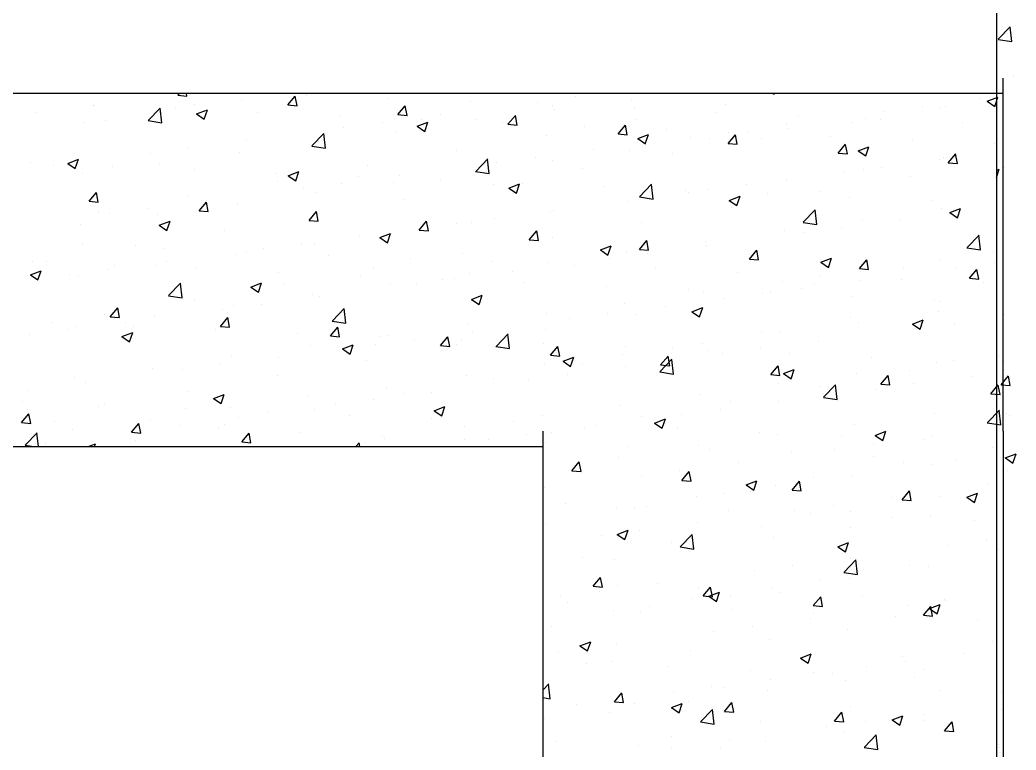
# Model space of a CAD drawing. Header units: millimetres. Extents: x 331487 to 517269, y 198509 to 399936.
# Drawn here: x 419309 to 419959, y 384481 to 384957 of the extents above; entities that cross this region are included whole.
import ezdxf

# ---------------------------------------------------------------- set-up
doc = ezdxf.new("R2010")
doc.units = ezdxf.units.MM
doc.header["$MEASUREMENT"] = 0
doc.layers.add('9th_Column', color=2, linetype='Continuous', lineweight=25)
doc.layers.add('COLUMN', color=6, linetype='Continuous')

msp = doc.modelspace()

# ---------------------------------------------------------------- linework, layer by layer
at = {"layer": '9th_Column'}
for p, q in [((419950.13, 384689.03), (419950.13, 384919.03)), ((419950.13, 384909.03), (414920.13, 384909.03)), ((419650.13, 384689.03), (419650.24, 382169.03)), ((419950.13, 384689.03), (419950.24, 381939.23)), ((415150.13, 384679.03), (419650.13, 384679.03))]:
    msp.add_line(p, q, dxfattribs=at)
at = {"layer": 'COLUMN'}
msp.add_line((419945.71, 399936.48), (419945.71, 381283.05), dxfattribs=at)
at = {"layer": 'COLUMN', "color": 2, "linetype": 'Continuous'}
for p, q in [((419946.92, 384944.31), (419954.71, 384952.43)), ((419949.3, 384950.76), (419949.3, 384950.76)), ((419955.72, 384942.84), (419954.62, 384952.33)), ((419946.83, 384944.21), (419955.72, 384942.84)), ((419956.7, 384920.14), (419956.7, 384920.14)), ((419412.24, 384907.81), (419413.27, 384909.03)), ((419412.24, 384907.81), (419418.22, 384907.28)), ((419418.22, 384907.28), (419417.89, 384909.03)), ((419496.31, 384907.99), (419496.31, 384907.99)), ((419800.27, 384909.03), (419800.94, 384908.58)), ((419800.93, 384908.58), (419801.08, 384909.03)), ((419357.25, 384901.33), (419357.25, 384901.33)), ((419357.5, 384901.36), (419357.5, 384901.36)), ((419423.17, 384901.57), (419423.17, 384901.57)), ((419453.58, 384904.16), (419453.58, 384904.16)), ((419483.97, 384901.53), (419488.79, 384907.28)), ((419483.97, 384901.53), (419489.95, 384901.01)), ((419489.94, 384901), (419488.79, 384907.27)), ((419549.69, 384905.74), (419549.69, 384905.74)), ((419555.7, 384895.26), (419560.52, 384901)), ((419561.67, 384894.73), (419560.51, 384900.99)), ((419603.07, 384903.48), (419603.07, 384903.48)), ((419646.47, 384903.43), (419646.47, 384903.43)), ((419656.46, 384901.23), (419656.46, 384901.23)), ((419671.51, 384906.72), (419671.51, 384906.72)), ((419708.02, 384905.26), (419708.02, 384905.26)), ((419768.95, 384901.96), (419768.95, 384901.96)), ((419935.2, 384905.46), (419935.2, 384905.46)), ((419939.68, 384903.92), (419946.68, 384906.61)), ((419939.68, 384903.92), (419944.65, 384900.57)), ((419944.65, 384900.57), (419946.67, 384906.61)), ((419319.63, 384896.38), (419319.63, 384896.38)), ((419392.98, 384891.4), (419400.77, 384899.52)), ((419401.78, 384889.93), (419400.68, 384899.43)), ((419401.65, 384896.67), (419401.65, 384896.67)), ((419410.63, 384899.07), (419410.63, 384899.07)), ((419424.51, 384895.7), (419431.52, 384898.38)), ((419424.52, 384895.7), (419429.49, 384892.34)), ((419429.48, 384892.34), (419431.51, 384898.38)), ((419464.01, 384896.82), (419464.01, 384896.82)), ((419517.39, 384894.56), (419517.39, 384894.56)), ((419555.7, 384895.26), (419561.67, 384894.73)), ((419583.32, 384895.11), (419583.32, 384895.11)), ((419627.42, 384888.98), (419632.24, 384894.73)), ((419633.4, 384888.45), (419632.24, 384894.72)), ((419657.51, 384898.86), (419657.51, 384898.86)), ((419709.84, 384898.97), (419709.84, 384898.97)), ((419763.22, 384896.71), (419763.22, 384896.71)), ((419816.6, 384894.46), (419816.6, 384894.46)), ((419872.29, 384897.18), (419872.29, 384897.18)), ((419897.32, 384900.48), (419897.32, 384900.48)), ((419909.55, 384900.03), (419909.55, 384900.03)), ((419912.53, 384900.41), (419912.53, 384900.41)), ((419351.14, 384890.26), (419351.14, 384890.26)), ((419364.85, 384891.55), (419364.85, 384891.55)), ((419392.89, 384891.31), (419401.78, 384889.93)), ((419545.44, 384890.13), (419545.44, 384890.13)), ((419568.23, 384887.69), (419575.23, 384890.38)), ((419570.78, 384892.3), (419570.78, 384892.3)), ((419573.2, 384884.33), (419575.22, 384890.37)), ((419606.16, 384891.81), (419606.16, 384891.81)), ((419624.16, 384890.05), (419624.16, 384890.05)), ((419627.42, 384888.98), (419633.4, 384888.46)), ((419699.15, 384882.71), (419703.97, 384888.45)), ((419705.12, 384882.18), (419703.97, 384888.44)), ((419710.63, 384891.95), (419710.63, 384891.95)), ((419809.13, 384888.87), (419809.13, 384888.87)), ((419851.23, 384890.02), (419851.23, 384890.02)), ((419860.59, 384892.91), (419860.59, 384892.91)), ((419869.98, 384892.2), (419869.98, 384892.2)), ((419923.37, 384889.95), (419923.37, 384889.95)), ((419499.7, 384874.85), (419507.49, 384882.97)), ((419508.5, 384873.38), (419507.4, 384882.87)), ((419520.41, 384886.83), (419520.41, 384886.83)), ((419554.22, 384884.32), (419554.22, 384884.32)), ((419568.23, 384887.69), (419573.2, 384884.33)), ((419652.31, 384881.94), (419652.31, 384881.94)), ((419677.54, 384887.79), (419677.54, 384887.79)), ((419699.15, 384882.71), (419705.13, 384882.18)), ((419711.94, 384879.68), (419718.94, 384882.37)), ((419716.91, 384876.32), (419718.94, 384882.37)), ((419730.92, 384885.54), (419730.92, 384885.54)), ((419770.87, 384876.43), (419775.69, 384882.18)), ((419771.26, 384883.88), (419771.26, 384883.88)), ((419776.85, 384875.9), (419775.69, 384882.17)), ((419784.3, 384883.28), (419784.3, 384883.28)), ((419810.08, 384886.51), (419810.08, 384886.51)), ((419457.25, 384878.52), (419457.25, 384878.52)), ((419503.71, 384877.92), (419503.71, 384877.92)), ((419711.94, 384879.68), (419716.92, 384876.32)), ((419746.23, 384880.58), (419746.23, 384880.58)), ((419758.74, 384879.47), (419758.74, 384879.47)), ((419770.87, 384876.43), (419776.85, 384875.91)), ((419792.91, 384880.01), (419792.91, 384880.01)), ((419837.69, 384881.03), (419837.69, 384881.03)), ((419842.6, 384870.16), (419847.42, 384875.9)), ((419848.57, 384869.62), (419847.42, 384875.89)), ((419891.07, 384878.77), (419891.07, 384878.77)), ((419944.45, 384876.52), (419944.45, 384876.52)), ((419394.35, 384870.24), (419394.35, 384870.24)), ((419419.38, 384873.53), (419419.38, 384873.53)), ((419452.37, 384870.87), (419452.37, 384870.87)), ((419499.61, 384874.75), (419508.51, 384873.38)), ((419594, 384871.93), (419594, 384871.93)), ((419683.07, 384872.27), (419683.07, 384872.27)), ((419706.8, 384871.97), (419706.8, 384871.97)), ((419734.59, 384869.99), (419734.59, 384869.99)), ((419842.6, 384870.16), (419848.58, 384869.63)), ((419855.65, 384871.67), (419862.66, 384874.36)), ((419855.65, 384871.67), (419860.63, 384868.31)), ((419860.62, 384868.31), (419862.65, 384874.36)), ((419914.33, 384863.88), (419919.15, 384869.63)), ((419920.3, 384863.35), (419919.14, 384869.62)), ((419316.27, 384863.93), (419316.27, 384863.93)), ((419331.19, 384861.92), (419331.19, 384861.92)), ((419340.49, 384863.44), (419347.49, 384866.13)), ((419340.49, 384863.44), (419345.47, 384860.09)), ((419345.46, 384860.09), (419347.49, 384866.13)), ((419400.43, 384863.38), (419400.43, 384863.38)), ((419535.68, 384861.92), (419535.68, 384861.92)), ((419606.43, 384858.3), (419614.22, 384866.42)), ((419615.23, 384856.82), (419614.12, 384866.32)), ((419620.16, 384863.99), (419620.16, 384863.99)), ((419645.2, 384867.28), (419645.2, 384867.28)), ((419656.29, 384865.57), (419656.29, 384865.57)), ((419908.89, 384866.02), (419908.89, 384866.02)), ((419911.32, 384867.12), (419911.32, 384867.12)), ((419914.33, 384863.88), (419920.3, 384863.36)), ((419947.74, 384865.03), (419947.74, 384865.03)), ((419349.92, 384856.97), (419349.92, 384856.97)), ((419369.65, 384861.67), (419369.65, 384861.67)), ((419423.03, 384859.42), (419423.03, 384859.42)), ((419476.41, 384857.16), (419476.41, 384857.16)), ((419484.21, 384855.43), (419491.21, 384858.12)), ((419484.21, 384855.43), (419489.18, 384852.08)), ((419489.17, 384852.08), (419491.2, 384858.12)), ((419557.01, 384855.67), (419557.01, 384855.67)), ((419604.95, 384858.53), (419604.95, 384858.53)), ((419606.34, 384858.2), (419615.23, 384856.82)), ((419676.28, 384859.98), (419676.28, 384859.98)), ((419845.98, 384857.74), (419845.98, 384857.74)), ((419859.38, 384859.62), (419859.38, 384859.62)), ((419871.02, 384861.03), (419871.02, 384861.03)), ((419945.71, 384858.96), (419947.49, 384859.65)), ((419945.71, 384854.35), (419947.48, 384859.65)), ((419950.88, 384861.01), (419950.88, 384861.01)), ((419477.36, 384851.91), (419477.36, 384851.91)), ((419519.14, 384850.69), (419519.14, 384850.69)), ((419529.8, 384854.91), (419529.8, 384854.91)), ((419553.01, 384851.03), (419553.01, 384851.03)), ((419583.18, 384852.65), (419583.18, 384852.65)), ((419617.96, 384849.97), (419617.96, 384849.97)), ((419627.92, 384847.43), (419634.92, 384850.11)), ((419632.89, 384844.07), (419634.92, 384850.11)), ((419636.56, 384850.4), (419636.56, 384850.4)), ((419713.15, 384841.75), (419720.94, 384849.86)), ((419721.95, 384840.27), (419720.85, 384849.77)), ((419782.83, 384849.42), (419782.83, 384849.42)), ((419808.87, 384853.22), (419808.87, 384853.22)), ((419889.42, 384855.02), (419889.42, 384855.02)), ((419354.39, 384838.86), (419359.21, 384844.61)), ((419360.37, 384838.33), (419359.21, 384844.6)), ((419494.1, 384847.39), (419494.1, 384847.39)), ((419502.5, 384844.63), (419502.5, 384844.63)), ((419627.92, 384847.43), (419632.89, 384844.07)), ((419689.94, 384848.14), (419689.94, 384848.14)), ((419743.32, 384845.88), (419743.32, 384845.88)), ((419744.95, 384844.44), (419744.95, 384844.44)), ((419757.52, 384846.18), (419757.52, 384846.18)), ((419796.71, 384843.63), (419796.71, 384843.63)), ((419831.1, 384845.01), (419831.1, 384845.01)), ((419354.39, 384838.86), (419360.37, 384838.34)), ((419419.04, 384841.9), (419419.04, 384841.9)), ((419426.12, 384832.59), (419430.94, 384838.33)), ((419432.09, 384832.06), (419430.94, 384838.32)), ((419430.95, 384839.08), (419430.95, 384839.08)), ((419451.15, 384837.58), (419451.15, 384837.58)), ((419559.64, 384839.96), (419559.64, 384839.96)), ((419705.58, 384838.68), (419705.58, 384838.68)), ((419713.06, 384841.65), (419721.95, 384840.27)), ((419719.92, 384841.14), (419719.92, 384841.14)), ((419771.63, 384839.42), (419778.63, 384842.1)), ((419771.63, 384839.42), (419776.61, 384836.06)), ((419776.6, 384836.06), (419778.63, 384842.1)), ((419850.09, 384841.37), (419850.09, 384841.37)), ((419903.47, 384839.12), (419903.47, 384839.12)), ((419360.72, 384831.89), (419360.72, 384831.89)), ((419368.04, 384830.79), (419368.04, 384830.79)), ((419393.07, 384834.09), (419393.07, 384834.09)), ((419399.21, 384830.09), (419399.21, 384830.09)), ((419426.12, 384832.59), (419432.1, 384832.06)), ((419497.84, 384826.31), (419502.67, 384832.06)), ((419501.32, 384829.95), (419501.32, 384829.95)), ((419503.82, 384825.78), (419502.66, 384832.05)), ((419655.07, 384832.28), (419655.07, 384832.28)), ((419656.76, 384832.83), (419656.76, 384832.83)), ((419772.79, 384835), (419772.79, 384835)), ((419819.87, 384825.19), (419827.66, 384833.31)), ((419828.68, 384823.72), (419827.57, 384833.22)), ((419910.1, 384833.83), (419910.1, 384833.83)), ((419915.34, 384831.41), (419922.35, 384834.1)), ((419915.34, 384831.41), (419920.32, 384828.05)), ((419920.31, 384828.05), (419922.34, 384834.09)), ((419945.74, 384834.89), (419945.74, 384834.89)), ((419348.7, 384823.69), (419348.7, 384823.69)), ((419400.18, 384823.18), (419407.19, 384825.87)), ((419400.18, 384823.18), (419405.16, 384819.83)), ((419405.15, 384819.82), (419407.18, 384825.87)), ((419497.84, 384826.31), (419503.82, 384825.79)), ((419569.57, 384820.04), (419574.39, 384825.78)), ((419575.54, 384819.51), (419574.39, 384825.77)), ((419593.86, 384824.55), (419593.86, 384824.55)), ((419603.73, 384825.24), (419603.73, 384825.24)), ((419618.89, 384827.84), (419618.89, 384827.84)), ((419714.47, 384824.99), (419714.47, 384824.99)), ((419819.78, 384825.1), (419828.68, 384823.72)), ((419858.16, 384826.33), (419858.16, 384826.33)), ((419882.58, 384826.58), (419882.58, 384826.58)), ((419443, 384819.94), (419443, 384819.94)), ((419543.9, 384815.17), (419550.9, 384817.86)), ((419548.87, 384811.82), (419550.89, 384817.86)), ((419551.79, 384817.74), (419551.79, 384817.74)), ((419569.57, 384820.04), (419575.55, 384819.51)), ((419641.3, 384813.76), (419646.12, 384819.51)), ((419647.27, 384813.23), (419646.11, 384819.5)), ((419807.65, 384819.93), (419807.65, 384819.93)), ((419819.68, 384818.3), (419819.68, 384818.3)), ((419844.71, 384821.59), (419844.71, 384821.59)), ((419926.6, 384808.64), (419934.39, 384816.76)), ((419935.4, 384807.17), (419934.3, 384816.67)), ((419350.18, 384810.57), (419350.18, 384810.57)), ((419384.68, 384809.93), (419384.68, 384809.93)), ((419492.83, 384811.25), (419492.83, 384811.25)), ((419501.28, 384811.34), (419501.28, 384811.34)), ((419530.7, 384816.23), (419530.7, 384816.23)), ((419543.9, 384815.17), (419548.87, 384811.82)), ((419641.3, 384813.76), (419647.27, 384813.24)), ((419656.15, 384814.98), (419656.15, 384814.98)), ((419713.02, 384807.49), (419717.84, 384813.23)), ((419719, 384806.96), (419717.84, 384813.22)), ((419756.31, 384812.89), (419756.31, 384812.89)), ((419756.52, 384809.98), (419756.52, 384809.98)), ((419403.56, 384808.32), (419403.56, 384808.32)), ((419449.94, 384804.3), (419449.94, 384804.3)), ((419456.94, 384806.06), (419456.94, 384806.06)), ((419467.8, 384807.95), (419467.8, 384807.95)), ((419510.32, 384803.81), (419510.32, 384803.81)), ((419597.83, 384804.97), (419597.83, 384804.97)), ((419687.61, 384807.16), (419694.61, 384809.85)), ((419687.61, 384807.16), (419692.58, 384803.81)), ((419692.58, 384803.81), (419694.61, 384809.85)), ((419704.37, 384805.39), (419704.37, 384805.39)), ((419713.02, 384807.49), (419719, 384806.96)), ((419718.65, 384805), (419718.65, 384805)), ((419784.75, 384801.21), (419789.57, 384806.96)), ((419790.72, 384800.68), (419789.57, 384806.95)), ((419926.51, 384808.55), (419935.4, 384807.17)), ((419943.61, 384805.36), (419943.61, 384805.36)), ((419317.88, 384799.4), (419317.88, 384799.4)), ((419326.36, 384799.92), (419326.36, 384799.92)), ((419371.26, 384797.14), (419371.26, 384797.14)), ((419404.64, 384799.64), (419404.64, 384799.64)), ((419563.7, 384801.55), (419563.7, 384801.55)), ((419617.09, 384799.3), (419617.09, 384799.3)), ((419653.86, 384798.99), (419653.86, 384798.99)), ((419670.47, 384797.04), (419670.47, 384797.04)), ((419693.61, 384801.7), (419693.61, 384801.7)), ((419784.75, 384801.21), (419790.73, 384800.69)), ((419831.32, 384799.16), (419838.32, 384801.84)), ((419831.32, 384799.16), (419836.3, 384795.8)), ((419836.29, 384795.8), (419838.32, 384801.84)), ((419856.47, 384794.94), (419861.3, 384800.68)), ((419862.45, 384794.41), (419861.29, 384800.67)), ((419908.88, 384800.54), (419908.88, 384800.54)), ((419944.46, 384798.75), (419944.46, 384798.75)), ((419316.16, 384790.93), (419323.16, 384793.62)), ((419316.16, 384790.93), (419321.14, 384787.57)), ((419321.13, 384787.57), (419323.16, 384793.61)), ((419341.73, 384791.35), (419341.73, 384791.35)), ((419366.77, 384794.65), (419366.77, 384794.65)), ((419398, 384796.8), (419398, 384796.8)), ((419424.64, 384794.88), (419424.64, 384794.88)), ((419478.02, 384792.63), (419478.02, 384792.63)), ((419539.51, 384794.96), (419539.51, 384794.96)), ((419602.51, 384791.95), (419602.51, 384791.95)), ((419630.46, 384793.39), (419630.46, 384793.39)), ((419723.85, 384794.78), (419723.85, 384794.78)), ((419777.23, 384792.53), (419777.23, 384792.53)), ((419856.48, 384794.94), (419862.45, 384794.41)), ((419856.95, 384793.04), (419856.95, 384793.04)), ((419885.29, 384795.35), (419885.29, 384795.35)), ((419919.43, 384795.45), (419919.43, 384795.45)), ((419928.2, 384788.66), (419933.02, 384794.41)), ((419934.17, 384788.13), (419933.02, 384794.4)), ((419347.49, 384790.4), (419347.49, 384790.4)), ((419406.24, 384777.44), (419414.03, 384785.56)), ((419415.04, 384775.97), (419413.93, 384785.46)), ((419459.87, 384782.92), (419466.88, 384785.61)), ((419464.84, 384779.56), (419466.87, 384785.61)), ((419481.19, 384784.95), (419481.19, 384784.95)), ((419531.41, 384790.37), (419531.41, 384790.37)), ((419550.58, 384784.45), (419550.58, 384784.45)), ((419567.55, 384785.1), (419567.55, 384785.1)), ((419584.79, 384788.12), (419584.79, 384788.12)), ((419592.58, 384788.4), (419592.58, 384788.4)), ((419638.17, 384785.86), (419638.17, 384785.86)), ((419806.43, 384786.64), (419806.43, 384786.64)), ((419826.98, 384785.34), (419826.98, 384785.34)), ((419830.62, 384790.27), (419830.62, 384790.27)), ((419856.28, 384787.14), (419856.28, 384787.14)), ((419884, 384788.02), (419884, 384788.02)), ((419928.2, 384788.66), (419934.18, 384788.14)), ((419937.38, 384785.76), (419937.38, 384785.76)), ((419459.87, 384782.92), (419464.85, 384779.56)), ((419500.06, 384778.05), (419500.06, 384778.05)), ((419603.59, 384774.91), (419610.59, 384777.6)), ((419608.56, 384771.55), (419610.58, 384777.6)), ((419691.55, 384783.61), (419691.55, 384783.61)), ((419744.94, 384781.35), (419744.94, 384781.35)), ((419755.09, 384779.6), (419755.09, 384779.6)), ((419793.37, 384778.86), (419793.37, 384778.86)), ((419798.32, 384779.1), (419798.32, 384779.1)), ((419818.4, 384782.15), (419818.4, 384782.15)), ((419406.15, 384777.34), (419415.04, 384775.96)), ((419422.87, 384774.94), (419422.87, 384774.94)), ((419448.72, 384771.01), (419448.72, 384771.01)), ((419466.52, 384771.8), (419466.52, 384771.8)), ((419504.4, 384776.79), (419504.4, 384776.79)), ((419603.59, 384774.91), (419608.56, 384771.56)), ((419703.15, 384772.1), (419703.15, 384772.1)), ((419768.66, 384775.33), (419768.66, 384775.33)), ((419851.7, 384776.84), (419851.7, 384776.84)), ((419905.08, 384774.59), (419905.08, 384774.59)), ((419909.26, 384773.4), (419909.26, 384773.4)), ((419364.55, 384764.93), (419364.55, 384764.93)), ((419368.27, 384763.64), (419373.09, 384769.39)), ((419374.24, 384763.11), (419373.09, 384769.38)), ((419441.49, 384768.51), (419441.49, 384768.51)), ((419512.96, 384760.89), (419520.75, 384769)), ((419521.76, 384759.41), (419520.66, 384768.91)), ((419652.64, 384765.7), (419652.64, 384765.7)), ((419692.34, 384765.56), (419692.34, 384765.56)), ((419710.34, 384765.32), (419710.34, 384765.32)), ((419730.21, 384770.54), (419730.21, 384770.54)), ((419747.3, 384766.9), (419754.3, 384769.59)), ((419747.3, 384766.9), (419752.27, 384763.55)), ((419752.27, 384763.55), (419754.3, 384769.59)), ((419907.67, 384767.25), (419907.67, 384767.25)), ((419950.82, 384765.12), (419950.82, 384765.12)), ((419330.28, 384759.74), (419330.28, 384759.74)), ((419368.27, 384763.64), (419374.25, 384763.12)), ((419378.33, 384760.19), (419378.33, 384760.19)), ((419396.78, 384763.51), (419396.78, 384763.51)), ((419439.99, 384757.37), (419444.81, 384763.11)), ((419445.97, 384756.84), (419444.81, 384763.11)), ((419512.87, 384760.79), (419521.76, 384759.41)), ((419601.3, 384758.66), (419601.3, 384758.66)), ((419667.31, 384762.26), (419667.31, 384762.26)), ((419850.94, 384763.39), (419850.94, 384763.39)), ((419855.73, 384759.75), (419855.73, 384759.75)), ((419891.01, 384758.89), (419898.01, 384761.58)), ((419891.01, 384758.89), (419895.99, 384755.54)), ((419895.98, 384755.54), (419898.01, 384761.58)), ((419918.16, 384759.31), (419918.16, 384759.31)), ((419315.43, 384751.91), (419315.43, 384751.91)), ((419340.46, 384755.21), (419340.46, 384755.21)), ((419346.27, 384757.11), (419346.27, 384757.11)), ((419375.85, 384750.67), (419382.85, 384753.35)), ((419380.82, 384747.31), (419382.85, 384753.35)), ((419383.66, 384757.49), (419383.66, 384757.49)), ((419437.04, 384755.23), (419437.04, 384755.23)), ((419439.99, 384757.37), (419445.97, 384756.85)), ((419490.43, 384752.98), (419490.43, 384752.98)), ((419511.72, 384751.09), (419516.54, 384756.84)), ((419517.69, 384750.56), (419516.54, 384756.83)), ((419604.15, 384753.95), (419604.15, 384753.95)), ((419619.68, 384744.33), (419627.47, 384752.45)), ((419628.49, 384742.86), (419627.38, 384752.36)), ((419652.02, 384755.31), (419652.02, 384755.31)), ((419792.62, 384753.38), (419792.62, 384753.38)), ((419805.22, 384753.35), (419805.22, 384753.35)), ((419893.12, 384756.01), (419893.12, 384756.01)), ((419375.85, 384750.67), (419380.83, 384747.31)), ((419511.72, 384751.09), (419517.7, 384750.57)), ((419519.56, 384742.66), (419526.57, 384745.35)), ((419524.53, 384739.3), (419526.56, 384745.34)), ((419541.24, 384745.66), (419541.24, 384745.66)), ((419543.81, 384750.72), (419543.81, 384750.72)), ((419549.36, 384751.16), (419549.36, 384751.16)), ((419566.28, 384748.96), (419566.28, 384748.96)), ((419583.45, 384744.82), (419588.27, 384750.56)), ((419589.42, 384744.29), (419588.26, 384750.56)), ((419593.7, 384745.3), (419593.7, 384745.3)), ((419597.19, 384748.46), (419597.19, 384748.46)), ((419650.57, 384746.21), (419650.57, 384746.21)), ((419753.87, 384746.31), (419753.87, 384746.31)), ((419829.97, 384747.7), (419829.97, 384747.7)), ((419498.85, 384744.76), (419498.85, 384744.76)), ((419519.57, 384742.66), (419524.54, 384739.3)), ((419583.45, 384744.82), (419589.42, 384744.29)), ((419619.59, 384744.24), (419628.49, 384742.86)), ((419655.17, 384738.54), (419659.99, 384744.29)), ((419655.17, 384738.54), (419661.15, 384738.02)), ((419661.15, 384738.01), (419659.99, 384744.28)), ((419701.94, 384738.81), (419701.94, 384738.81)), ((419703.96, 384743.95), (419703.96, 384743.95)), ((419734.3, 384743.37), (419734.3, 384743.37)), ((419757.34, 384741.7), (419757.34, 384741.7)), ((419767.06, 384739.42), (419767.06, 384739.42)), ((419792.1, 384742.71), (419792.1, 384742.71)), ((419810.72, 384739.44), (419810.72, 384739.44)), ((419440.22, 384732.36), (419440.22, 384732.36)), ((419447.5, 384737.72), (419447.5, 384737.72)), ((419478.09, 384737.35), (419478.09, 384737.35)), ((419535.38, 384735.29), (419535.38, 384735.29)), ((419651.43, 384732.41), (419651.43, 384732.41)), ((419663.28, 384734.65), (419670.28, 384737.34)), ((419663.28, 384734.65), (419668.25, 384731.29)), ((419668.25, 384731.29), (419670.27, 384737.34)), ((419675.98, 384733.36), (419675.98, 384733.36)), ((419726.41, 384727.78), (419734.2, 384735.9)), ((419726.9, 384732.27), (419731.72, 384738.01)), ((419726.9, 384732.27), (419732.88, 384731.74)), ((419732.87, 384731.74), (419731.72, 384738)), ((419735.21, 384726.31), (419734.11, 384735.81)), ((419864.1, 384737.19), (419864.1, 384737.19)), ((419906.45, 384733.96), (419906.45, 384733.96)), ((419917.48, 384734.93), (419917.48, 384734.93)), ((419947.45, 384738.4), (419947.45, 384738.4)), ((419950.59, 384734.38), (419950.59, 384734.38)), ((419395.57, 384730.22), (419395.57, 384730.22)), ((419415.18, 384729.07), (419415.18, 384729.07)), ((419666.03, 384726.11), (419666.03, 384726.11)), ((419703.91, 384731.1), (419703.91, 384731.1)), ((419726.32, 384727.69), (419735.21, 384726.31)), ((419798.62, 384725.99), (419803.44, 384731.74)), ((419798.62, 384725.99), (419804.6, 384725.47)), ((419804.6, 384725.46), (419803.44, 384731.73)), ((419806.99, 384726.64), (419813.99, 384729.33)), ((419806.99, 384726.64), (419811.97, 384723.28)), ((419811.96, 384723.28), (419813.99, 384729.33)), ((419854.51, 384726.46), (419854.51, 384726.46)), ((419889.13, 384728.39), (419889.13, 384728.39)), ((419345.06, 384723.82), (419345.06, 384723.82)), ((419352.03, 384720.75), (419352.03, 384720.75)), ((419477.06, 384725.28), (419477.06, 384725.28)), ((419600.08, 384725.37), (419600.08, 384725.37)), ((419617.66, 384723.34), (419617.66, 384723.34)), ((419641, 384722.82), (419641, 384722.82)), ((419804, 384720.06), (419804, 384720.06)), ((419833.13, 384711.23), (419840.92, 384719.35)), ((419841.93, 384709.76), (419840.83, 384719.25)), ((419870.35, 384719.72), (419875.17, 384725.46)), ((419870.35, 384719.72), (419876.33, 384719.19)), ((419876.32, 384719.19), (419875.17, 384725.45)), ((419891.85, 384719.87), (419891.85, 384719.87)), ((419929.72, 384724.85), (419929.72, 384724.85)), ((419942.08, 384713.44), (419946.9, 384719.19)), ((419948.05, 384712.91), (419946.89, 384719.18)), ((419948.7, 384719.3), (419953.52, 384725.05)), ((419948.7, 384719.3), (419954.68, 384718.78)), ((419954.67, 384718.77), (419953.52, 384725.04)), ((419314.15, 384715.77), (419314.15, 384715.77)), ((419418.74, 384715.27), (419418.74, 384715.27)), ((419435.54, 384710.4), (419442.54, 384713.09)), ((419440.51, 384707.05), (419442.54, 384713.09)), ((419548.14, 384717.87), (419548.14, 384717.87)), ((419559.34, 384713.33), (419559.34, 384713.33)), ((419577.84, 384714.5), (419577.84, 384714.5)), ((419752.66, 384713.02), (419752.66, 384713.02)), ((419830.81, 384718.38), (419830.81, 384718.38)), ((419866.82, 384716.57), (419866.82, 384716.57)), ((419942.08, 384713.44), (419948.05, 384712.92)), ((419310.81, 384708.64), (419310.81, 384708.64)), ((419364.19, 384706.39), (419364.19, 384706.39)), ((419435.54, 384710.4), (419440.52, 384707.05)), ((419497.63, 384711.47), (419497.63, 384711.47)), ((419514.94, 384706.22), (419514.94, 384706.22)), ((419539.97, 384709.52), (419539.97, 384709.52)), ((419772.49, 384708.37), (419772.49, 384708.37)), ((419803.66, 384708.26), (419803.66, 384708.26)), ((419833.04, 384711.13), (419841.94, 384709.76)), ((419310.42, 384694.7), (419315.24, 384700.44)), ((419316.39, 384694.17), (419315.23, 384700.44)), ((419360.43, 384705.26), (419360.43, 384705.26)), ((419417.57, 384704.13), (419417.57, 384704.13)), ((419446.29, 384704.43), (419446.29, 384704.43)), ((419470.95, 384701.88), (419470.95, 384701.88)), ((419501.02, 384703.32), (419501.02, 384703.32)), ((419524.34, 384699.62), (419524.34, 384699.62)), ((419579.26, 384702.4), (419586.26, 384705.08)), ((419579.26, 384702.4), (419584.23, 384699.04)), ((419584.22, 384699.04), (419586.25, 384705.08)), ((419700.72, 384705.52), (419700.72, 384705.52)), ((419740.75, 384699.97), (419740.75, 384699.97)), ((419765.79, 384703.27), (419765.79, 384703.27)), ((419905.24, 384700.67), (419905.24, 384700.67)), ((419939.86, 384694.68), (419947.65, 384702.8)), ((419948.66, 384693.21), (419947.55, 384702.7)), ((419952.43, 384700.59), (419952.43, 384700.59)), ((419954.37, 384699.58), (419954.37, 384699.58)), ((419310.42, 384694.7), (419316.39, 384694.18)), ((419331.89, 384695.21), (419331.89, 384695.21)), ((419382.14, 384688.42), (419386.96, 384694.17)), ((419388.12, 384687.89), (419386.96, 384694.16)), ((419394.35, 384696.93), (419394.35, 384696.93)), ((419442.71, 384693.31), (419442.71, 384693.31)), ((419451.78, 384697.91), (419451.78, 384697.91)), ((419577.72, 384697.37), (419577.72, 384697.37)), ((419631.1, 384695.11), (419631.1, 384695.11)), ((419650.21, 384699.12), (419650.21, 384699.12)), ((419714.17, 384698.36), (419714.17, 384698.36)), ((419722.97, 384694.39), (419729.97, 384697.07)), ((419722.97, 384694.39), (419727.94, 384691.03)), ((419727.94, 384691.03), (419729.97, 384697.07)), ((419853.3, 384693.17), (419853.3, 384693.17)), ((419939.77, 384694.58), (419948.66, 384693.2)), ((419312.77, 384680.03), (419320.56, 384688.14)), ((419321.52, 384679.03), (419320.47, 384688.05)), ((419343.84, 384690.53), (419343.84, 384690.53)), ((419382.14, 384688.42), (419388.12, 384687.9)), ((419385.27, 384692.95), (419385.27, 384692.95)), ((419388.87, 384689.63), (419388.87, 384689.63)), ((419413.91, 384692.92), (419413.91, 384692.92)), ((419438.66, 384690.7), (419438.66, 384690.7)), ((419453.87, 384682.15), (419458.69, 384687.89)), ((419459.84, 384681.62), (419458.69, 384687.89)), ((419492.04, 384688.44), (419492.04, 384688.44)), ((419598.87, 384692.08), (419598.87, 384692.08)), ((419639.73, 384686.67), (419639.73, 384686.67)), ((419655.85, 384688.35), (419655.85, 384688.35)), ((419677.6, 384691.66), (419677.6, 384691.66)), ((419684.48, 384692.85), (419684.48, 384692.85)), ((419737.86, 384690.6), (419737.86, 384690.6)), ((419791.25, 384688.34), (419791.25, 384688.34)), ((419802.79, 384686.77), (419802.79, 384686.77)), ((419866.68, 384686.38), (419873.68, 384689.07)), ((419871.65, 384683.02), (419873.68, 384689.06)), ((419325.72, 384681.31), (419325.72, 384681.31)), ((419353.8, 384679.03), (419358.52, 384680.84)), ((419357.91, 384679.03), (419358.52, 384680.84)), ((419384.39, 384683.3), (419384.39, 384683.3)), ((419453.87, 384682.15), (419459.85, 384681.63)), ((419528.24, 384679.03), (419530.42, 384681.62)), ((419530.89, 384679.03), (419530.41, 384681.61)), ((419545.42, 384686.19), (419545.42, 384686.19)), ((419546.93, 384684.58), (419546.93, 384684.58)), ((419598.8, 384683.93), (419598.8, 384683.93)), ((419614.69, 384683.38), (419614.69, 384683.38)), ((419652.18, 384681.68), (419652.18, 384681.68)), ((419844.63, 384686.09), (419844.63, 384686.09)), ((419865.54, 384680.43), (419865.54, 384680.43)), ((419866.68, 384686.38), (419871.66, 384683.02)), ((419898.01, 384683.83), (419898.01, 384683.83)), ((419903.42, 384685.41), (419903.42, 384685.41)), ((419312.68, 384679.93), (419318.5, 384679.03)), ((419705.57, 384679.42), (419705.57, 384679.42)), ((419751.44, 384679.73), (419751.44, 384679.73)), ((419758.95, 384677.17), (419758.95, 384677.17)), ((419812.33, 384674.91), (419812.33, 384674.91)), ((419840.51, 384677.13), (419840.51, 384677.13)), ((419943.32, 384678.74), (419943.32, 384678.74)), ((419951.51, 384671.67), (419958.52, 384674.36)), ((419956.48, 384668.31), (419958.51, 384674.36)), ((419669.05, 384663.32), (419673.87, 384669.07)), ((419675.02, 384662.79), (419673.86, 384669.06)), ((419699.5, 384672.23), (419699.5, 384672.23)), ((419777.35, 384668.81), (419777.35, 384668.81)), ((419865.71, 384672.66), (419865.71, 384672.66)), ((419885, 384668.72), (419885, 384668.72)), ((419904.02, 384667.38), (419904.02, 384667.38)), ((419919.1, 384670.4), (419919.1, 384670.4)), ((419951.52, 384671.67), (419956.49, 384668.31)), ((419669.05, 384663.32), (419675.02, 384662.8)), ((419739.48, 384663.83), (419739.48, 384663.83)), ((419740.77, 384657.05), (419745.59, 384662.79)), ((419746.75, 384656.52), (419745.59, 384662.79)), ((419953.1, 384663.43), (419953.1, 384663.43)), ((419714.45, 384660.53), (419714.45, 384660.53)), ((419740.77, 384657.05), (419746.75, 384656.53)), ((419782.66, 384654.13), (419789.66, 384656.81)), ((419782.66, 384654.13), (419787.63, 384650.77)), ((419787.63, 384650.77), (419789.66, 384656.81)), ((419812.5, 384650.77), (419817.32, 384656.52)), ((419818.47, 384650.24), (419817.32, 384656.51)), ((419826.68, 384658.71), (419826.68, 384658.71)), ((419852.08, 384659.88), (419852.08, 384659.88)), ((419940.26, 384654.28), (419940.26, 384654.28)), ((419651.29, 384652.22), (419651.29, 384652.22)), ((419768.36, 384648.7), (419768.36, 384648.7)), ((419801.57, 384653.48), (419801.57, 384653.48)), ((419812.5, 384650.77), (419818.48, 384650.25)), ((419884.23, 384644.5), (419889.05, 384650.24)), ((419890.2, 384643.97), (419889.04, 384650.24)), ((419926.37, 384646.12), (419933.37, 384648.8)), ((419931.34, 384642.76), (419933.37, 384648.8)), ((419664.59, 384642.02), (419664.59, 384642.02)), ((419750.23, 384646.44), (419750.23, 384646.44)), ((419877.11, 384645.97), (419877.11, 384645.97)), ((419884.23, 384644.5), (419890.2, 384643.97)), ((419908.96, 384646.77), (419908.96, 384646.77)), ((419926.37, 384646.12), (419931.35, 384642.76)), ((419698.29, 384638.94), (419698.29, 384638.94)), ((419710.04, 384638.69), (419710.04, 384638.69)), ((419717.97, 384639.77), (419717.97, 384639.77)), ((419771.35, 384637.51), (419771.35, 384637.51)), ((419814.2, 384637.69), (419814.2, 384637.69)), ((419824.73, 384635.26), (419824.73, 384635.26)), ((419839.24, 384640.98), (419839.24, 384640.98)), ((419850.64, 384636.76), (419850.64, 384636.76)), ((419651.72, 384628.68), (419651.72, 384628.68)), ((419751.05, 384629.37), (419751.05, 384629.37)), ((419878.12, 384633), (419878.12, 384633)), ((419902.8, 384634.09), (419902.8, 384634.09)), ((419931.5, 384630.75), (419931.5, 384630.75)), ((419698.64, 384621.87), (419705.64, 384624.56)), ((419698.64, 384621.87), (419703.61, 384618.52)), ((419703.61, 384618.52), (419705.63, 384624.56)), ((419713.17, 384624.39), (419713.17, 384624.39)), ((419739.67, 384613.82), (419747.46, 384621.94)), ((419748.47, 384612.35), (419747.36, 384621.84)), ((419792.32, 384626.75), (419792.32, 384626.75)), ((419850.87, 384626.59), (419850.87, 384626.59)), ((419688.14, 384621.09), (419688.14, 384621.09)), ((419734, 384616.74), (419734, 384616.74)), ((419800.35, 384620.19), (419800.35, 384620.19)), ((419842.35, 384613.86), (419849.35, 384616.55)), ((419847.32, 384610.51), (419849.35, 384616.55)), ((419938.99, 384618.14), (419938.99, 384618.14)), ((419739.58, 384613.72), (419748.47, 384612.34)), ((419749.01, 384613.15), (419749.01, 384613.15)), ((419842.35, 384613.86), (419847.32, 384610.51)), ((419913.96, 384614.84), (419913.96, 384614.84)), ((419947.15, 384611.77), (419947.15, 384611.77)), ((419675.69, 384606.73), (419675.69, 384606.73)), ((419697.07, 384605.65), (419697.07, 384605.65)), ((419846.39, 384597.27), (419854.18, 384605.38)), ((419850.8, 384606.53), (419850.8, 384606.53)), ((419855.19, 384595.79), (419854.09, 384605.29)), ((419950.3, 384607.75), (419950.3, 384607.75)), ((419787.9, 384598.25), (419787.9, 384598.25)), ((419812.93, 384601.54), (419812.93, 384601.54)), ((419846.3, 384597.17), (419855.19, 384595.79)), ((419888.83, 384601.76), (419888.83, 384601.76)), ((419901.59, 384600.8), (419901.59, 384600.8)), ((419682.92, 384588.1), (419687.74, 384593.85)), ((419688.9, 384587.57), (419687.74, 384593.84)), ((419724.74, 384589.93), (419724.74, 384589.93)), ((419830.51, 384591.75), (419830.51, 384591.75)), ((419849.65, 384593.3), (419849.65, 384593.3)), ((419682.92, 384588.1), (419688.9, 384587.58)), ((419686.87, 384584.95), (419686.87, 384584.95)), ((419698.5, 384588.67), (419698.5, 384588.67)), ((419751.88, 384586.41), (419751.88, 384586.41)), ((419754.65, 384581.83), (419759.47, 384587.57)), ((419758.33, 384581.61), (419765.33, 384584.3)), ((419760.62, 384581.3), (419759.47, 384587.57)), ((419763.3, 384578.25), (419765.32, 384584.3)), ((419799.14, 384586.9), (419799.14, 384586.9)), ((419805.26, 384584.16), (419805.26, 384584.16)), ((419661.83, 384581.65), (419661.83, 384581.65)), ((419666.2, 384577.49), (419666.2, 384577.49)), ((419747.79, 384579.86), (419747.79, 384579.86)), ((419754.65, 384581.83), (419760.63, 384581.31)), ((419758.33, 384581.61), (419763.3, 384578.25)), ((419772.2, 384581.74), (419772.2, 384581.74)), ((419826.37, 384575.55), (419831.2, 384581.3)), ((419832.35, 384575.02), (419831.19, 384581.29)), ((419858.64, 384581.9), (419858.64, 384581.9)), ((419902.04, 384573.6), (419909.04, 384576.29)), ((419907.01, 384570.24), (419909.04, 384576.29)), ((419912.02, 384579.65), (419912.02, 384579.65)), ((419912.68, 384578.7), (419912.68, 384578.7)), ((419695.86, 384572.36), (419695.86, 384572.36)), ((419713.88, 384571.73), (419713.88, 384571.73)), ((419719.58, 384575.24), (419719.58, 384575.24)), ((419772.96, 384572.98), (419772.96, 384572.98)), ((419826.35, 384570.72), (419826.35, 384570.72)), ((419826.37, 384575.55), (419832.35, 384575.03)), ((419887.65, 384575.4), (419887.65, 384575.4)), ((419898.1, 384569.28), (419902.92, 384575.02)), ((419902.04, 384573.6), (419907.01, 384570.25)), ((419904.07, 384568.75), (419902.92, 384575.02)), ((419824.5, 384567.09), (419824.5, 384567.09)), ((419879.73, 384568.47), (419879.73, 384568.47)), ((419898.1, 384569.28), (419904.08, 384568.76)), ((419900.37, 384567.51), (419900.37, 384567.51)), ((419933.11, 384566.21), (419933.11, 384566.21)), ((419655.56, 384561.72), (419655.56, 384561.72)), ((419761.59, 384558.81), (419761.59, 384558.81)), ((419786.62, 384562.1), (419786.62, 384562.1)), ((419848.43, 384560.01), (419848.43, 384560.01)), ((419674.31, 384549.36), (419681.31, 384552.04)), ((419679.27, 384546), (419681.3, 384552.04)), ((419698.43, 384550.49), (419698.43, 384550.49)), ((419797.92, 384553.61), (419797.92, 384553.61)), ((419943.02, 384552.11), (419943.02, 384552.11)), ((419660.56, 384545.51), (419660.56, 384545.51)), ((419674.31, 384549.36), (419679.28, 384546)), ((419746.58, 384546.57), (419746.58, 384546.57)), ((419818.02, 384541.35), (419825.02, 384544.04)), ((419822.99, 384537.99), (419825.02, 384544.03)), ((419924.25, 384544.24), (419924.25, 384544.24)), ((419678.6, 384537.84), (419678.6, 384537.84)), ((419694.64, 384539.07), (419694.64, 384539.07)), ((419818.02, 384541.35), (419822.99, 384537.99)), ((419884.7, 384542.1), (419884.7, 384542.1)), ((419886.38, 384539.26), (419886.38, 384539.26)), ((419731.98, 384535.58), (419731.98, 384535.58)), ((419785.37, 384533.33), (419785.37, 384533.33)), ((419826.39, 384532.08), (419826.39, 384532.08)), ((419838.75, 384531.07), (419838.75, 384531.07)), ((419861.34, 384535.96), (419861.34, 384535.96)), ((419899.16, 384534.22), (419899.16, 384534.22)), ((419650.14, 384520.51), (419653.99, 384524.52)), ((419655, 384514.93), (419653.9, 384524.43)), ((419798.19, 384527.65), (419798.19, 384527.65)), ((419847.22, 384526.73), (419847.22, 384526.73)), ((419892.13, 384528.82), (419892.13, 384528.82)), ((419945.51, 384526.56), (419945.51, 384526.56)), ((419696.8, 384512.88), (419701.62, 384518.63)), ((419702.77, 384512.35), (419701.61, 384518.62)), ((419735.28, 384519.36), (419735.28, 384519.36)), ((419760.32, 384522.66), (419760.32, 384522.66)), ((419768.07, 384522.07), (419768.07, 384522.07)), ((419796.71, 384520.32), (419796.71, 384520.32)), ((419908.67, 384520.14), (419908.67, 384520.14)), ((419948.9, 384518.97), (419948.9, 384518.97)), ((419650.14, 384515.69), (419655, 384514.93)), ((419696.8, 384512.88), (419702.77, 384512.36)), ((419709.75, 384512.06), (419709.75, 384512.06)), ((419734, 384509.1), (419741, 384511.78)), ((419738.97, 384505.74), (419740.99, 384511.78)), ((419745.36, 384513.28), (419745.36, 384513.28)), ((419768.52, 384506.61), (419773.34, 384512.35)), ((419774.5, 384506.08), (419773.34, 384512.35)), ((419672.13, 384511.05), (419672.13, 384511.05)), ((419693.42, 384505.78), (419693.42, 384505.78)), ((419734, 384509.1), (419738.97, 384505.74)), ((419752.92, 384499.85), (419760.71, 384507.97)), ((419761.73, 384498.38), (419760.62, 384507.88)), ((419768.52, 384506.61), (419774.5, 384506.09)), ((419840.25, 384500.33), (419845.07, 384506.08)), ((419846.22, 384499.8), (419845.07, 384506.07)), ((419850.35, 384510.13), (419850.35, 384510.13)), ((419949.28, 384507.97), (419949.28, 384507.97)), ((419651.43, 384502.05), (419651.43, 384502.05)), ((419752.83, 384499.76), (419761.73, 384498.38)), ((419792.03, 384500.12), (419792.03, 384500.12)), ((419840.25, 384500.33), (419846.23, 384499.81)), ((419860.07, 384499.82), (419860.07, 384499.82)), ((419877.71, 384501.09), (419884.71, 384503.77)), ((419877.71, 384501.09), (419882.68, 384497.73)), ((419882.68, 384497.73), (419884.71, 384503.77)), ((419897.94, 384504.8), (419897.94, 384504.8)), ((419897.94, 384500.93), (419897.94, 384500.93)), ((419911.98, 384494.06), (419916.8, 384499.8)), ((419917.95, 384493.53), (419916.79, 384499.8)), ((419835.04, 384496.52), (419835.04, 384496.52)), ((419846, 384493.44), (419846, 384493.44)), ((419911.98, 384494.06), (419917.95, 384493.54)), ((419659.13, 384486.74), (419659.13, 384486.74)), ((419733.71, 384490.11), (419733.71, 384490.11)), ((419771.88, 384488.21), (419771.88, 384488.21)), ((419795.49, 384487.03), (419795.49, 384487.03)), ((419859.65, 384483.3), (419867.44, 384491.42)), ((419868.45, 384481.83), (419867.35, 384491.33)), ((419712.51, 384484.48), (419712.51, 384484.48)), ((419734.01, 384483.22), (419734.01, 384483.22)), ((419765.89, 384482.23), (419765.89, 384482.23)), ((419859.56, 384483.21), (419868.45, 384481.83)), ((419946.86, 384485.14), (419946.86, 384485.14)), ((419947.63, 384482.82), (419947.63, 384482.82))]:
    msp.add_line(p, q, dxfattribs=at)

doc.saveas('drawing.dxf')
